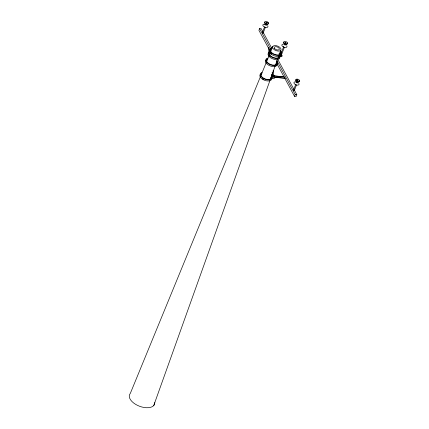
<?xml version="1.0" encoding="UTF-8"?>
<svg xmlns="http://www.w3.org/2000/svg" width="429" height="429" viewBox="0 0 429 429"><rect width="100%" height="100%" fill="white"/><g stroke="black" fill="none" stroke-linecap="round" stroke-linejoin="round"><path stroke-width="0.64" d="M153.727 405.566L269.889 80.652M270.34 79.392L275.075 66.141M275.525 64.881L277.558 59.202M278.008 57.942L280.716 50.37A4.467 2.408 21 0 0 276.34 45.71A4.467 2.408 21 0 0 273.386 48.944A4.467 2.408 21 0 0 280.716 50.37M271.686 48.107L261.186 28.646L259.593 28.577L258.918 30.336L269.734 50.391M265.401 27.188L263.154 33.044L262.666 33.124L262.312 32.743L264.559 26.893M281.161 53.191L283.789 46.337M274.576 76.292L274.013 75.241L271.573 75.145L272.426 76.721L271.766 78.437L274.206 78.534L274.86 76.823M280.443 55.057L281.285 55.357L284.395 47.26M282.084 55.834L281.756 56.687L280.078 56.617L280.405 55.77L282.084 55.834L281.488 54.735L279.815 54.665M296.509 84.84L294.267 90.696L293.779 90.776L293.425 90.396L295.672 84.545M277.413 58.725L296.82 94.707L296.144 96.461L294.551 96.396L295.222 94.643L276.769 60.43M260.435 76.678L130.319 393.393A13.396 7.218 21 0 0 139.581 406.268A13.396 7.218 21 0 0 154.789 402.611M260.945 75.44L272.914 46.311M262.312 32.743L262.8 32.663M266.178 22.817L266.774 22.935M265.814 24.19C264.854 24.657 267.224 24.957 266.034 24.233M284.995 45.115L285.113 44.713M272.426 76.721L273.643 76.77M295.222 94.643L296.82 94.707M273.836 75.906L284.041 76.737M272.64 75.858L284.121 76.796M274.41 77.295L285.253 78.18M273.214 77.247L285.333 78.234M285.575 42.879L285.108 43.098M285.607 42.911C287.033 42.653 284.073 42.106 285.902 43.125M297.147 81.885C295.999 81.633 297.41 82.953 297.474 82.132M293.908 90.315L294.267 90.696M262.998 32.765L263.154 33.044M281.134 55.078L281.285 55.357M297.351 80.84L297.463 80.438L298.037 80.861M259.593 28.577L270.409 48.633M277.054 63.953L294.551 96.396M273.123 70.538L273.852 76.437M269.251 48.863L269.98 54.762M272.168 72.458L272.656 76.389M268.425 47.335L269.074 52.579M271.75 74.206L271.911 75.52M280.614 51.716A5.62 3.024 21 0 1 274.705 54.413A5.62 3.024 21 0 1 271.466 48.413M280.695 51.019A6.253 3.368 21 0 1 278.678 55.341A6.253 3.368 21 0 1 270.495 52.011A6.253 3.368 21 0 1 272.512 47.683M280.974 54.928A6.253 3.368 21 0 1 273.761 55.625A6.253 3.368 21 0 1 269.407 50.209M271.777 54.124A5.62 3.024 21 0 1 270.168 52.365M269.911 50.66A5.62 3.024 21 0 1 271.064 49.464M280.212 52.772A5.62 3.024 21 0 1 280.469 54.478M269.61 56.43A5.62 3.024 21 0 1 268.956 55.523M268.929 53.352A5.62 3.024 21 0 1 269.846 52.628M278.995 55.931A5.62 3.024 21 0 1 279.333 57.111M279.649 55.47A5.62 3.024 21 0 1 273.488 57.572A5.62 3.024 21 0 1 269.728 51.888M279.762 58.087A6.253 3.368 21 0 1 272.549 58.784A6.253 3.368 21 0 1 268.189 53.373M280.105 55.191A6.253 3.368 21 0 1 273.461 57.926A6.253 3.368 21 0 1 269.439 51.41M279.027 53.679A6.253 3.368 21 0 1 279.847 54.692M277.209 63.9A6.253 3.368 21 0 1 270.892 66.157A6.253 3.368 21 0 1 265.503 60.376M276.791 61.191A6.253 3.368 21 0 1 275.204 65.455A6.253 3.368 21 0 1 267.203 62.832A6.253 3.368 21 0 1 267.396 58.113M276.71 61.889A5.62 3.024 21 0 1 270.801 64.581A5.62 3.024 21 0 1 267.562 58.58M266.007 60.827A5.62 3.024 21 0 1 267.16 59.636M276.308 62.94A5.62 3.024 21 0 1 276.641 64.119M271.546 79.488A6.253 3.368 21 0 1 264.334 80.191A6.253 3.368 21 0 1 259.974 74.775M263.797 79.574A5.62 3.024 21 0 1 262.35 78.689M260.478 75.225A5.62 3.024 21 0 1 261.631 74.029M270.779 77.338A5.62 3.024 21 0 1 271.117 78.518M271.889 76.593A6.253 3.368 21 0 1 264.736 79.134A6.253 3.368 21 0 1 261.867 72.512M271.428 76.877A5.62 3.024 21 0 1 264.822 78.802A5.62 3.024 21 0 1 262.039 72.978M298.777 83.392A2.681 1.443 21 0 1 297.651 85.135A2.681 1.443 21 0 1 294.219 83.575A2.681 1.443 21 0 1 295.345 81.832M297.705 81.649A1.282 0.692 21 0 1 297.769 82.851A1.282 0.692 21 0 1 295.871 81.987A1.282 0.692 21 0 1 297.104 81.376M299.308 80.598A2.006 1.083 21 0 1 298.209 81.923A2.006 1.083 21 0 1 295.726 80.352A2.006 1.083 21 0 1 297.688 79.574M268.42 23.579A2.006 1.083 21 0 1 265.948 23.976A2.006 1.083 21 0 1 264.886 22.013M267.524 22.34A2.006 1.083 21 0 1 268.2 22.946M267.664 25.74A2.681 1.443 21 0 1 266.543 27.483A2.681 1.443 21 0 1 263.111 25.922A2.681 1.443 21 0 1 264.232 24.18M286.159 44.058A1.282 0.692 21 0 1 285.623 44.889A1.282 0.692 21 0 1 283.982 44.144A1.282 0.692 21 0 1 284.518 43.308M286.685 45.737A2.681 1.443 21 0 1 285.564 47.48A2.681 1.443 21 0 1 282.132 45.919A2.681 1.443 21 0 1 283.253 44.176M287.199 42.997A2.006 1.083 21 0 1 285.441 44.203A2.006 1.083 21 0 1 283.885 42.063M266.312 22.464C266.275 23.552 267.819 22.431 266.312 22.464M297.42 80.116C297.388 81.204 298.933 80.089 297.42 80.116M274.758 48.702A2.681 1.443 21 0 0 279.156 49.555A2.681 1.443 21 0 0 276.528 46.761A2.681 1.443 21 0 0 274.758 48.702M296.064 80.427A2.006 1.083 21 0 0 299.378 81.365A2.006 1.083 21 0 0 297.823 79.226A2.006 1.083 21 0 0 296.064 80.427M264.956 22.775A2.006 1.083 21 0 0 268.264 23.713A2.006 1.083 21 0 0 266.715 21.568A2.006 1.083 21 0 0 264.956 22.775M264.838 24.469A1.282 0.692 21 0 0 266.951 25.091A1.282 0.692 21 0 0 265.991 23.724A1.282 0.692 21 0 0 264.838 24.469M283.982 42.744A2.006 1.083 21 0 0 287.296 43.683A2.006 1.083 21 0 0 285.741 41.543A2.006 1.083 21 0 0 283.982 42.744"/></g></svg>
